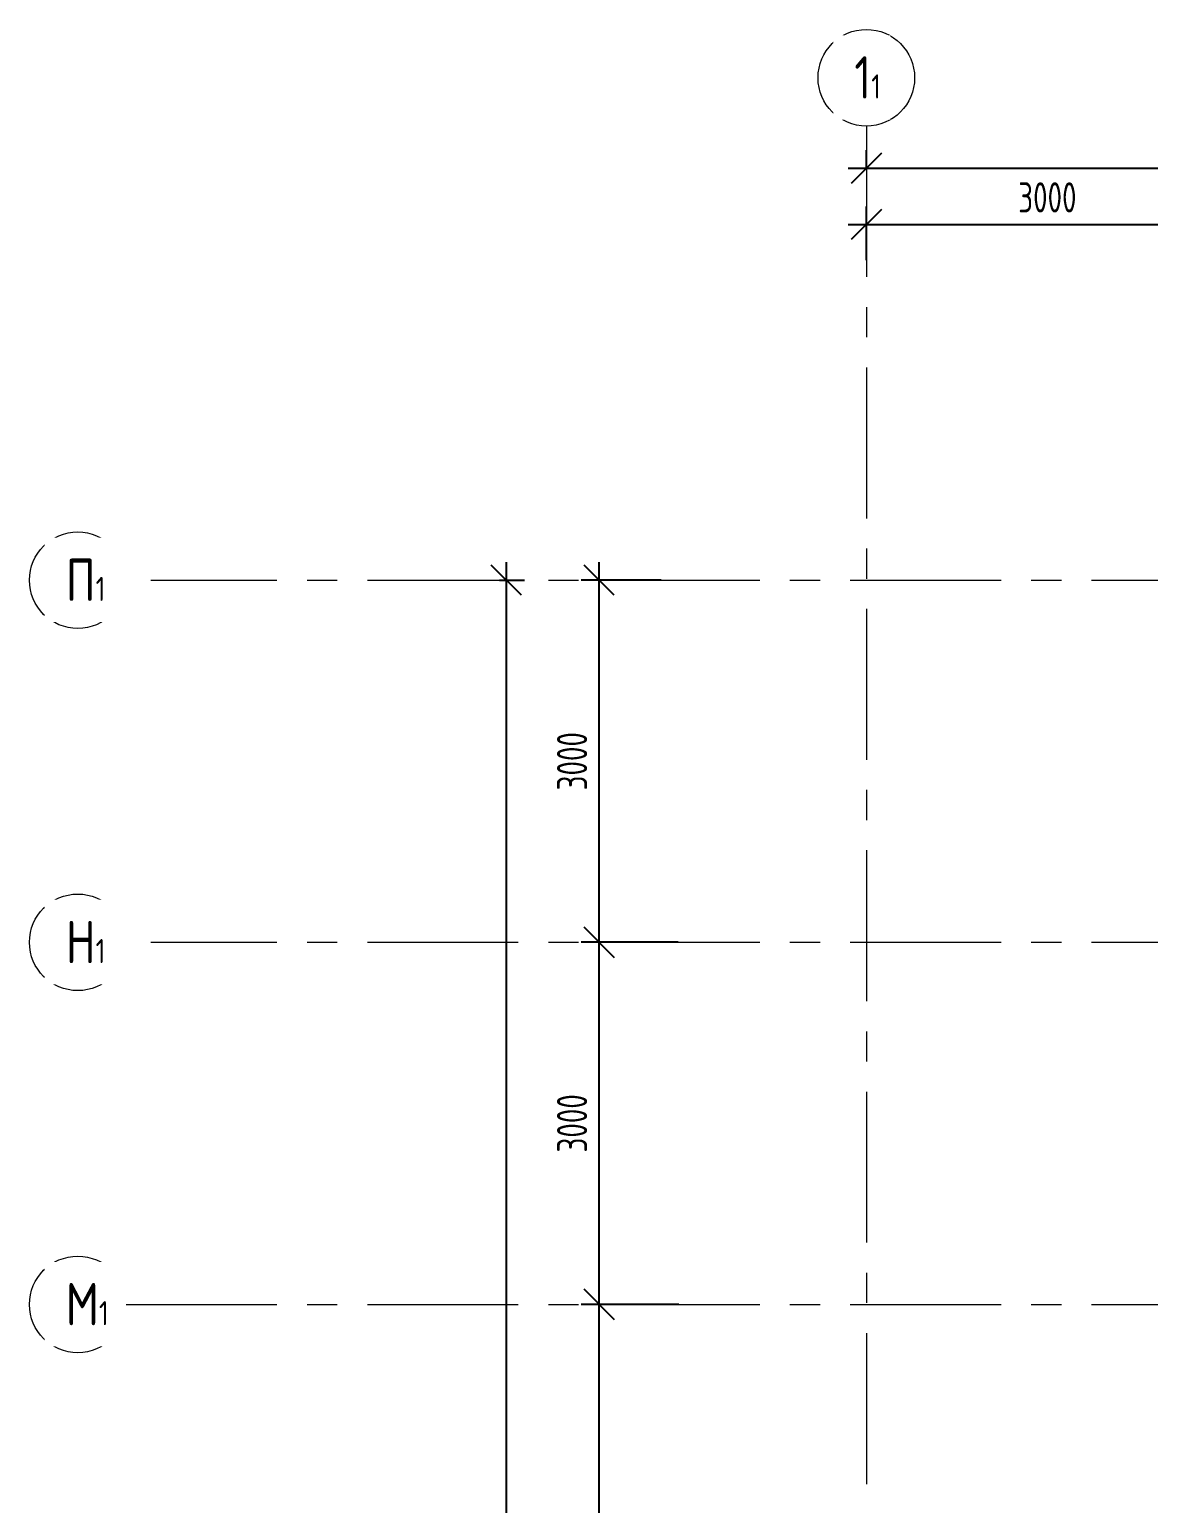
# Model space of a CAD drawing. Header units: millimetres. Extents: x -8689834 to 9419935, y -284943 to 166066.
# Drawn here: x -225168 to -215896, y 122952 to 135163 of the extents above; entities that cross this region are included whole.
import ezdxf

# ---------------------------------------------------------------- set-up
doc = ezdxf.new("R2010")
doc.units = ezdxf.units.MM
doc.header["$MEASUREMENT"] = 0
doc.linetypes.add('CENTER', pattern=[2, 1.25, -0.25, 0.25, -0.25])
doc.layers.get('0').update_dxf_attribs({"color": 250, "lineweight": 9})
doc.layers.add('АР_Оси', color=195, linetype='Continuous', lineweight=9)
doc.layers.add('АР_Оси размеры', color=164, linetype='Continuous', lineweight=9)
doc.styles.add('ГОСТ 2.304', font='isocpeur.ttf', dxfattribs={"width": 0.7})
doc.dimstyles.new('СПДС', dxfattribs={"dimscale": 100, "dimtxt": 2.5, "dimasz": 2.5, "dimexe": 1.5, "dimexo": 0, "dimgap": 1, "dimtad": 1, "dimdec": 0, "dimrnd": 1, "dimtxsty": 'ГОСТ 2.304', "dimblk": 'OBLIQUE', "dimcen": 2.5, "dimdle": 1.5, "dimadec": 0, "dimazin": 2, "dimtfac": 0.75, "dimtdec": 0, "dimtmove": 1, "dimatfit": 3, "dimfxl": 1, "dimtolj": 1, "dimarcsym": 1})

# ---------------------------------------------------------------- blocks, each defined once
blk = doc.blocks.new('_Oblique')
at = {"color": 0, "linetype": 'ByBlock', "lineweight": -2}
blk.add_line((-0.5, -0.5), (0.5, 0.5), dxfattribs=at)
blk = doc.blocks.new('*D620')
at = {"layer": 'АР_Оси размеры', "color": 0, "lineweight": -2, "ltscale": 100, "transparency": 16777216}
for p, q in [((-220447, 118451), (-220447, 124751)), ((-219787, 124601), (-220597, 124601)), ((-219935, 118601), (-220597, 118601))]:
    blk.add_line(p, q, dxfattribs=at)
at = {"layer": 'АР_Оси размеры', "color": 0, "lineweight": -2, "ltscale": 100, "transparency": 16777216, "xscale": 250, "yscale": 250, "zscale": 250}
for p, rotation in [((-220447, 124601), 90), ((-220447, 118601), 270)]:
    blk.add_blockref('_Oblique', p, dxfattribs=dict(at, rotation=rotation))
at = {"layer": 'АР_Оси размеры', "color": 0, "ltscale": 100, "transparency": 16777216, "insert": (-220672, 121601), "char_height": 250, "attachment_point": 5, "rotation": 90, "style": 'ГОСТ 2.304'}
blk.add_mtext('\\A1;6000', dxfattribs=at)
blk = doc.blocks.new('*D621')
at = {"layer": 'АР_Оси размеры', "color": 0, "lineweight": -2, "ltscale": 100, "transparency": 16777216}
for p, q in [((-220447, 124451), (-220447, 127751)), ((-219935, 127601), (-220597, 127601)), ((-219792, 124601), (-220597, 124601))]:
    blk.add_line(p, q, dxfattribs=at)
at = {"layer": 'АР_Оси размеры', "color": 0, "lineweight": -2, "ltscale": 100, "transparency": 16777216, "xscale": 250, "yscale": 250, "zscale": 250}
for p, rotation in [((-220447, 127601), 90), ((-220447, 124601), 270)]:
    blk.add_blockref('_Oblique', p, dxfattribs=dict(at, rotation=rotation))
at = {"layer": 'АР_Оси размеры', "color": 0, "ltscale": 100, "transparency": 16777216, "insert": (-220672, 126101), "char_height": 250, "attachment_point": 5, "rotation": 90, "style": 'ГОСТ 2.304'}
blk.add_mtext('\\A1;3000', dxfattribs=at)
blk = doc.blocks.new('*D622')
at = {"layer": 'АР_Оси размеры', "color": 0, "lineweight": -2, "ltscale": 100, "transparency": 16777216}
for p, q in [((-220447, 127451), (-220447, 130751)), ((-219935, 130601), (-220597, 130601)), ((-219792, 127601), (-220597, 127601))]:
    blk.add_line(p, q, dxfattribs=at)
at = {"layer": 'АР_Оси размеры', "color": 0, "lineweight": -2, "ltscale": 100, "transparency": 16777216, "xscale": 250, "yscale": 250, "zscale": 250}
for p, rotation in [((-220447, 130601), 90), ((-220447, 127601), 270)]:
    blk.add_blockref('_Oblique', p, dxfattribs=dict(at, rotation=rotation))
at = {"layer": 'АР_Оси размеры', "color": 0, "ltscale": 100, "transparency": 16777216, "insert": (-220672, 129101), "char_height": 250, "attachment_point": 5, "rotation": 90, "style": 'ГОСТ 2.304'}
blk.add_mtext('\\A1;3000', dxfattribs=at)
blk = doc.blocks.new('*D623')
at = {"layer": 'АР_Оси размеры', "color": 0, "lineweight": -2, "ltscale": 100, "transparency": 16777216}
for p, q in [((-221217, 130751), (-221217, 82536)), ((-221273, 130601), (-221067, 130601)), ((-221273, 82686), (-221067, 82686))]:
    blk.add_line(p, q, dxfattribs=at)
at = {"layer": 'АР_Оси размеры', "color": 0, "lineweight": -2, "ltscale": 100, "transparency": 16777216, "xscale": 250, "yscale": 250, "zscale": 250}
for p, rotation in [((-221217, 130601), 90), ((-221217, 82686), 270)]:
    blk.add_blockref('_Oblique', p, dxfattribs=dict(at, rotation=rotation))
at = {"layer": 'АР_Оси размеры', "color": 0, "ltscale": 100, "transparency": 16777216, "insert": (-221442, 106643), "char_height": 250, "attachment_point": 5, "rotation": 90, "style": 'ГОСТ 2.304'}
blk.add_mtext('\\A1;47915', dxfattribs=at)
blk = doc.blocks.new('*D624')
at = {"layer": 'АР_Оси размеры', "color": 0, "lineweight": -2, "ltscale": 100, "transparency": 16777216}
for p, q in [((-218234, 133253), (-218234, 133697)), ((-215234, 133253), (-215234, 133697)), ((-218384, 133547), (-215084, 133547))]:
    blk.add_line(p, q, dxfattribs=at)
at = {"layer": 'АР_Оси размеры', "color": 0, "lineweight": -2, "ltscale": 100, "transparency": 16777216, "xscale": 250, "yscale": 250, "zscale": 250, "rotation": 180}
blk.add_blockref('_Oblique', (-218234, 133547), dxfattribs=at)
at = {"layer": 'АР_Оси размеры', "color": 0, "lineweight": -2, "ltscale": 100, "transparency": 16777216, "xscale": 250, "yscale": 250, "zscale": 250}
blk.add_blockref('_Oblique', (-215234, 133547), dxfattribs=at)
at = {"layer": 'АР_Оси размеры', "color": 0, "ltscale": 100, "transparency": 16777216, "insert": (-216734, 133772), "char_height": 250, "attachment_point": 5, "style": 'ГОСТ 2.304'}
blk.add_mtext('\\A1;3000', dxfattribs=at)
blk = doc.blocks.new('*D371')
at = {"layer": 'АР_Оси размеры', "color": 0, "lineweight": -2, "ltscale": 100, "transparency": 16777216}
for p, q in [((-218234, 134013), (-218234, 134163)), ((-154724, 134013), (-154724, 134163)), ((-218384, 134013), (-154574, 134013))]:
    blk.add_line(p, q, dxfattribs=at)
at = {"layer": 'АР_Оси размеры', "color": 0, "lineweight": -2, "ltscale": 100, "transparency": 16777216, "xscale": 250, "yscale": 250, "zscale": 250, "rotation": 180}
blk.add_blockref('_Oblique', (-218234, 134013), dxfattribs=at)
at = {"layer": 'АР_Оси размеры', "color": 0, "lineweight": -2, "ltscale": 100, "transparency": 16777216, "xscale": 250, "yscale": 250, "zscale": 250}
blk.add_blockref('_Oblique', (-154724, 134013), dxfattribs=at)
at = {"layer": 'АР_Оси размеры', "color": 0, "ltscale": 100, "transparency": 16777216, "insert": (-186479, 134238), "char_height": 250, "attachment_point": 5, "style": 'ГОСТ 2.304'}
blk.add_mtext('\\A1;63510', dxfattribs=at)

msp = doc.modelspace()

# ---------------------------------------------------------------- linework, layer by layer
at = {"layer": 'АР_Оси', "color": 7, "linetype": 'CENTER', "ltscale": 1000}
for p, q in [((-218233.9, 134363.2), (-218233.9, 78630.8)), ((-224367.6, 130600.7), (-141189.2, 130600.7)), ((-224367.6, 127600.7), (-141189.2, 127600.7)), ((-224367.6, 124600.7), (-141189.2, 124600.7))]:
    msp.add_line(p, q, dxfattribs=at)
at = {"layer": 'АР_Оси', "color": 7, "ltscale": 0.5}
for centre in [(-218233.9, 134763.2), (-224767.6, 130600.7), (-224767.6, 127600.7), (-224767.6, 124600.7)]:
    msp.add_circle(centre, 400, dxfattribs=at)

# ---------------------------------------------------------------- dimensions: what is measured, and where the dimension line sits
at = {"layer": 'АР_Оси размеры', "color": 7, "ltscale": 100}
dim = msp.add_linear_dim(base=(-215233.9, 133546.7), p1=(-218233.9, 133252.8), p2=(-215233.9, 133252.8), dimstyle='СПДС', dxfattribs=at)
dim.commit()
dim.dimension.update_dxf_attribs({"geometry": '*D624', "text_midpoint": (-216733.9, 133771.7)})
for base, p1, p2, picture, middle in [((-221217.2, 82685.7), (-221273, 130600.7), (-221273, 82685.7), '*D623', (-221442.2, 106643.2)), ((-220446.6, 130600.7), (-219792.3, 127600.7), (-219935.3, 130600.7), '*D622', (-220671.6, 129100.7)), ((-220446.6, 127600.7), (-219792.3, 124600.7), (-219935.3, 127600.7), '*D621', (-220671.6, 126100.7)), ((-220446.6, 124600.7), (-219935.3, 118600.7), (-219787.2, 124600.7), '*D620', (-220671.6, 121600.7))]:
    dim = msp.add_linear_dim(base=base, p1=p1, p2=p2, angle=90, dimstyle='СПДС', dxfattribs=at)
    dim.commit()
    dim.dimension.update_dxf_attribs({"geometry": picture, "text_midpoint": middle})

# ---------------------------------------------------------------- next in the draw order: texts
at = {"layer": 'АР_Оси', "color": 7, "char_height": 350, "attachment_point": 1, "line_spacing_factor": 1.149209, "style": 'ГОСТ 2.304', "bg_fill": 2}
for s, insert, width in [('{\\W0.8;1\\H0.57143x;1}', (-218333.7, 134940.9), 123.867), ('{\\W0.8;П\\H0.57143x;1}', (-224867.4, 130778.5), 528.82), ('{\\W0.8;Н\\H0.57143x;1}', (-224867.4, 127778.5), 528.82), ('{\\W0.8;М\\H0.57143x;1}', (-224867.4, 124778.5), 528.82)]:
    msp.add_mtext(s, dxfattribs=dict(at, insert=insert, width=width))

# ---------------------------------------------------------------- next in the draw order: linework, layer by layer
at = {"layer": 'АР_Оси', "color": 7, "linetype": 'CENTER', "ltscale": 1000}
msp.add_line((-224367.6, 124600.7), (-141189.2, 124600.7), dxfattribs=at)

# ---------------------------------------------------------------- next in the draw order: dimensions: what is measured, and where the dimension line sits
at = {"layer": 'АР_Оси размеры', "color": 7, "ltscale": 100}
dim = msp.add_linear_dim(base=(-154723.9, 134013.2), p1=(-218233.9, 134013.2), p2=(-154723.9, 134013.2), dimstyle='СПДС', dxfattribs=at)
dim.commit()
dim.dimension.update_dxf_attribs({"geometry": '*D371', "text_midpoint": (-186478.9, 134238.2)})

doc.saveas('drawing.dxf')
